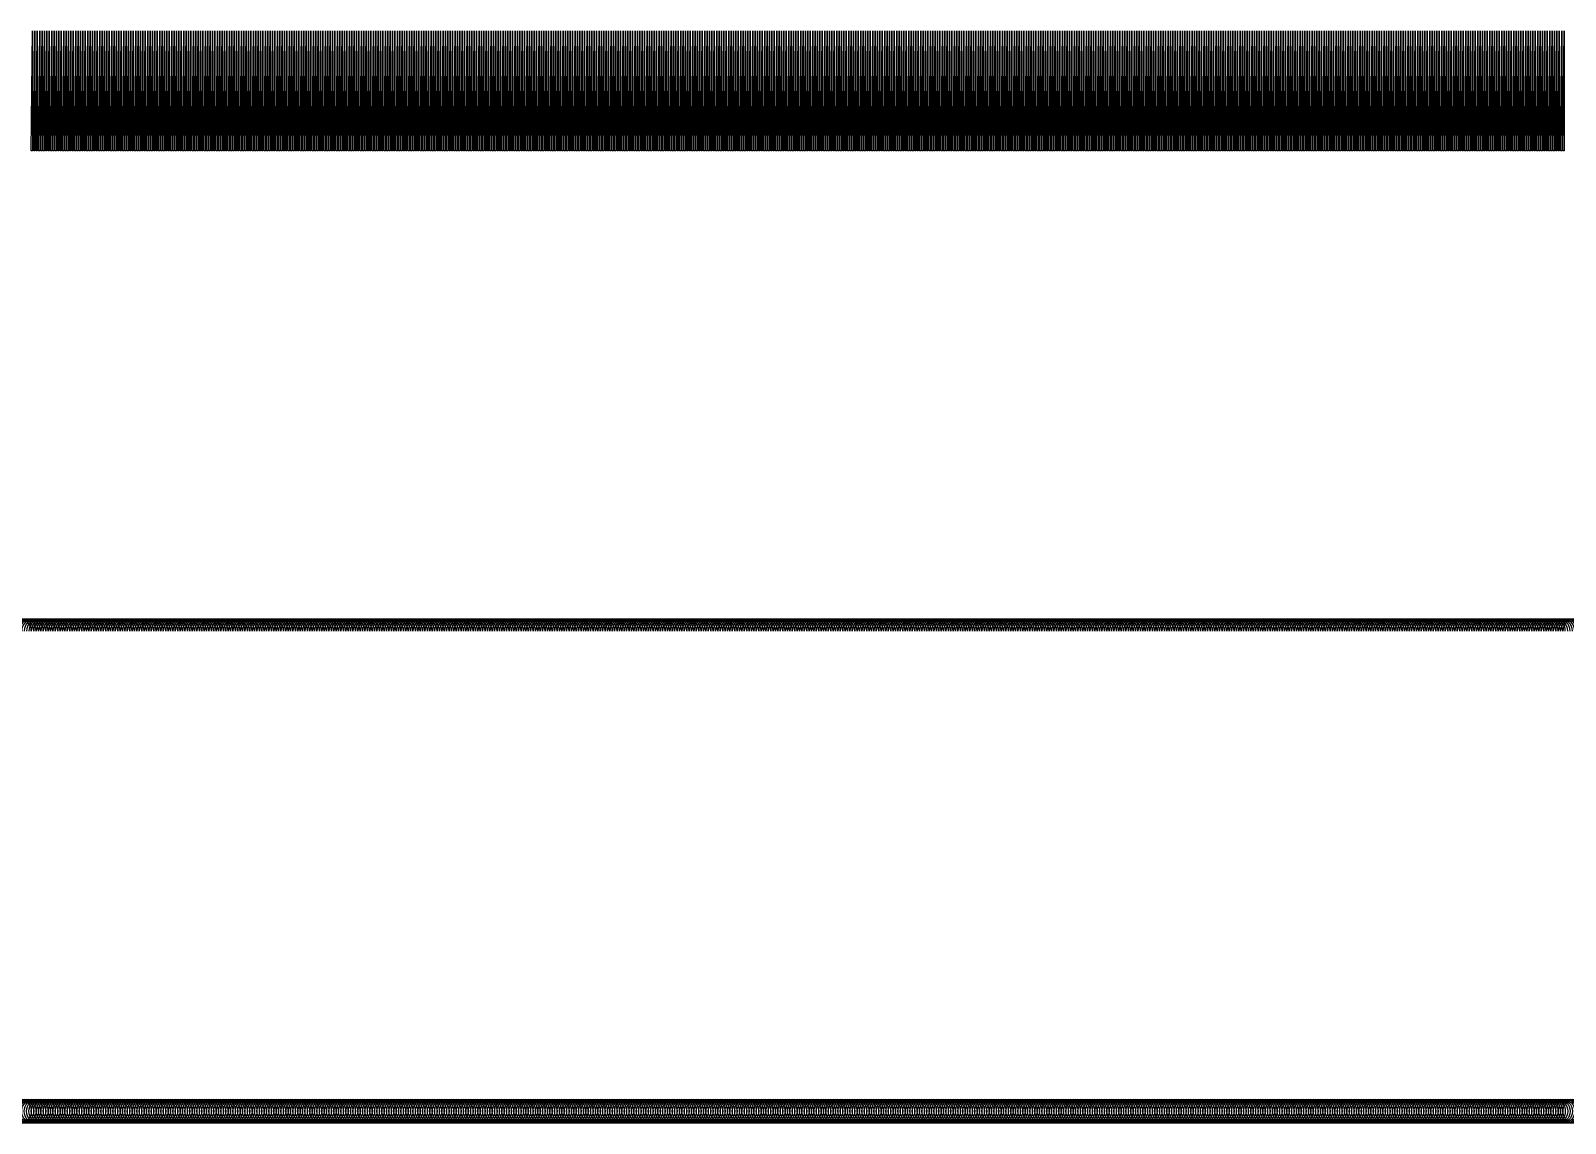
# Model space of a CAD drawing. Header units: metres. Extents: x 0 to 1000, y 0 to 105.
# Drawn here: x 448.4 to 512.3, y 59.5 to 105 of the extents above; entities that cross this region are included whole.
import ezdxf

# ---------------------------------------------------------------- set-up
doc = ezdxf.new("R2010")
doc.units = ezdxf.units.M

msp = doc.modelspace()

# ---------------------------------------------------------------- linework, layer by layer
for points in [[(448.4, 100), (448.45, 105), (448.45, 100)], [(448.5, 100), (448.55, 105), (448.55, 100)], [(448.6, 100), (448.65, 105), (448.65, 100)], [(448.7, 100), (448.75, 105), (448.75, 100)], [(448.8, 100), (448.85, 105), (448.85, 100)], [(448.9, 100), (448.95, 105), (448.95, 100)], [(449, 100), (449.05, 105), (449.05, 100)], [(449.1, 100), (449.15, 105), (449.15, 100)], [(449.2, 100), (449.25, 105), (449.25, 100)], [(449.3, 100), (449.35, 105), (449.35, 100)], [(449.4, 100), (449.45, 105), (449.45, 100)], [(449.5, 100), (449.55, 105), (449.55, 100)], [(449.6, 100), (449.65, 105), (449.65, 100)], [(449.7, 100), (449.75, 105), (449.75, 100)], [(449.8, 100), (449.85, 105), (449.85, 100)], [(449.9, 100), (449.95, 105), (449.95, 100)], [(450, 100), (450.05, 105), (450.05, 100)], [(450.1, 100), (450.15, 105), (450.15, 100)], [(450.2, 100), (450.25, 105), (450.25, 100)], [(450.3, 100), (450.35, 105), (450.35, 100)], [(450.4, 100), (450.45, 105), (450.45, 100)], [(450.5, 100), (450.55, 105), (450.55, 100)], [(450.6, 100), (450.65, 105), (450.65, 100)], [(450.7, 100), (450.75, 105), (450.75, 100)], [(450.8, 100), (450.85, 105), (450.85, 100)], [(450.9, 100), (450.95, 105), (450.95, 100)], [(451, 100), (451.05, 105), (451.05, 100)], [(451.1, 100), (451.15, 105), (451.15, 100)], [(451.2, 100), (451.25, 105), (451.25, 100)], [(451.3, 100), (451.35, 105), (451.35, 100)], [(451.4, 100), (451.45, 105), (451.45, 100)], [(451.5, 100), (451.55, 105), (451.55, 100)], [(451.6, 100), (451.65, 105), (451.65, 100)], [(451.7, 100), (451.75, 105), (451.75, 100)], [(451.8, 100), (451.85, 105), (451.85, 100)], [(451.9, 100), (451.95, 105), (451.95, 100)], [(452, 100), (452.05, 105), (452.05, 100)], [(452.1, 100), (452.15, 105), (452.15, 100)], [(452.2, 100), (452.25, 105), (452.25, 100)], [(452.3, 100), (452.35, 105), (452.35, 100)], [(452.4, 100), (452.45, 105), (452.45, 100)], [(452.5, 100), (452.55, 105), (452.55, 100)], [(452.6, 100), (452.65, 105), (452.65, 100)], [(452.7, 100), (452.75, 105), (452.75, 100)], [(452.8, 100), (452.85, 105), (452.85, 100)], [(452.9, 100), (452.95, 105), (452.95, 100)], [(453, 100), (453.05, 105), (453.05, 100)], [(453.1, 100), (453.15, 105), (453.15, 100)], [(453.2, 100), (453.25, 105), (453.25, 100)], [(453.3, 100), (453.35, 105), (453.35, 100)], [(453.4, 100), (453.45, 105), (453.45, 100)], [(453.5, 100), (453.55, 105), (453.55, 100)], [(453.6, 100), (453.65, 105), (453.65, 100)], [(453.7, 100), (453.75, 105), (453.75, 100)], [(453.8, 100), (453.85, 105), (453.85, 100)], [(453.9, 100), (453.95, 105), (453.95, 100)], [(454, 100), (454.05, 105), (454.05, 100)], [(454.1, 100), (454.15, 105), (454.15, 100)], [(454.2, 100), (454.25, 105), (454.25, 100)], [(454.3, 100), (454.35, 105), (454.35, 100)], [(454.4, 100), (454.45, 105), (454.45, 100)], [(454.5, 100), (454.55, 105), (454.55, 100)], [(454.6, 100), (454.65, 105), (454.65, 100)], [(454.7, 100), (454.75, 105), (454.75, 100)], [(454.8, 100), (454.85, 105), (454.85, 100)], [(454.9, 100), (454.95, 105), (454.95, 100)], [(455, 100), (455.05, 105), (455.05, 100)], [(455.1, 100), (455.15, 105), (455.15, 100)], [(455.2, 100), (455.25, 105), (455.25, 100)], [(455.3, 100), (455.35, 105), (455.35, 100)], [(455.4, 100), (455.45, 105), (455.45, 100)], [(455.5, 100), (455.55, 105), (455.55, 100)], [(455.6, 100), (455.65, 105), (455.65, 100)], [(455.7, 100), (455.75, 105), (455.75, 100)], [(455.8, 100), (455.85, 105), (455.85, 100)], [(455.9, 100), (455.95, 105), (455.95, 100)], [(456, 100), (456.05, 105), (456.05, 100)], [(456.1, 100), (456.15, 105), (456.15, 100)], [(456.2, 100), (456.25, 105), (456.25, 100)], [(456.3, 100), (456.35, 105), (456.35, 100)], [(456.4, 100), (456.45, 105), (456.45, 100)], [(456.5, 100), (456.55, 105), (456.55, 100)], [(456.6, 100), (456.65, 105), (456.65, 100)], [(456.7, 100), (456.75, 105), (456.75, 100)], [(456.8, 100), (456.85, 105), (456.85, 100)], [(456.9, 100), (456.95, 105), (456.95, 100)], [(457, 100), (457.05, 105), (457.05, 100)], [(457.1, 100), (457.15, 105), (457.15, 100)], [(457.2, 100), (457.25, 105), (457.25, 100)], [(457.3, 100), (457.35, 105), (457.35, 100)], [(457.4, 100), (457.45, 105), (457.45, 100)], [(457.5, 100), (457.55, 105), (457.55, 100)], [(457.6, 100), (457.65, 105), (457.65, 100)], [(457.7, 100), (457.75, 105), (457.75, 100)], [(457.8, 100), (457.85, 105), (457.85, 100)], [(457.9, 100), (457.95, 105), (457.95, 100)], [(458, 100), (458.05, 105), (458.05, 100)], [(458.1, 100), (458.15, 105), (458.15, 100)], [(458.2, 100), (458.25, 105), (458.25, 100)], [(458.3, 100), (458.35, 105), (458.35, 100)], [(458.4, 100), (458.45, 105), (458.45, 100)], [(458.5, 100), (458.55, 105), (458.55, 100)], [(458.6, 100), (458.65, 105), (458.65, 100)], [(458.7, 100), (458.75, 105), (458.75, 100)], [(458.8, 100), (458.85, 105), (458.85, 100)], [(458.9, 100), (458.95, 105), (458.95, 100)], [(459, 100), (459.05, 105), (459.05, 100)], [(459.1, 100), (459.15, 105), (459.15, 100)], [(459.2, 100), (459.25, 105), (459.25, 100)], [(459.3, 100), (459.35, 105), (459.35, 100)], [(459.4, 100), (459.45, 105), (459.45, 100)], [(459.5, 100), (459.55, 105), (459.55, 100)], [(459.6, 100), (459.65, 105), (459.65, 100)], [(459.7, 100), (459.75, 105), (459.75, 100)], [(459.8, 100), (459.85, 105), (459.85, 100)], [(459.9, 100), (459.95, 105), (459.95, 100)], [(460, 100), (460.05, 105), (460.05, 100)], [(460.1, 100), (460.15, 105), (460.15, 100)], [(460.2, 100), (460.25, 105), (460.25, 100)], [(460.3, 100), (460.35, 105), (460.35, 100)], [(460.4, 100), (460.45, 105), (460.45, 100)], [(460.5, 100), (460.55, 105), (460.55, 100)], [(460.6, 100), (460.65, 105), (460.65, 100)], [(460.7, 100), (460.75, 105), (460.75, 100)], [(460.8, 100), (460.85, 105), (460.85, 100)], [(460.9, 100), (460.95, 105), (460.95, 100)], [(461, 100), (461.05, 105), (461.05, 100)], [(461.1, 100), (461.15, 105), (461.15, 100)], [(461.2, 100), (461.25, 105), (461.25, 100)], [(461.3, 100), (461.35, 105), (461.35, 100)], [(461.4, 100), (461.45, 105), (461.45, 100)], [(461.5, 100), (461.55, 105), (461.55, 100)], [(461.6, 100), (461.65, 105), (461.65, 100)], [(461.7, 100), (461.75, 105), (461.75, 100)], [(461.8, 100), (461.85, 105), (461.85, 100)], [(461.9, 100), (461.95, 105), (461.95, 100)], [(462, 100), (462.05, 105), (462.05, 100)], [(462.1, 100), (462.15, 105), (462.15, 100)], [(462.2, 100), (462.25, 105), (462.25, 100)], [(462.3, 100), (462.35, 105), (462.35, 100)], [(462.4, 100), (462.45, 105), (462.45, 100)], [(462.5, 100), (462.55, 105), (462.55, 100)], [(462.6, 100), (462.65, 105), (462.65, 100)], [(462.7, 100), (462.75, 105), (462.75, 100)], [(462.8, 100), (462.85, 105), (462.85, 100)], [(462.9, 100), (462.95, 105), (462.95, 100)], [(463, 100), (463.05, 105), (463.05, 100)], [(463.1, 100), (463.15, 105), (463.15, 100)], [(463.2, 100), (463.25, 105), (463.25, 100)], [(463.3, 100), (463.35, 105), (463.35, 100)], [(463.4, 100), (463.45, 105), (463.45, 100)], [(463.5, 100), (463.55, 105), (463.55, 100)], [(463.6, 100), (463.65, 105), (463.65, 100)], [(463.7, 100), (463.75, 105), (463.75, 100)], [(463.8, 100), (463.85, 105), (463.85, 100)], [(463.9, 100), (463.95, 105), (463.95, 100)], [(464, 100), (464.05, 105), (464.05, 100)], [(464.1, 100), (464.15, 105), (464.15, 100)], [(464.2, 100), (464.25, 105), (464.25, 100)], [(464.3, 100), (464.35, 105), (464.35, 100)], [(464.4, 100), (464.45, 105), (464.45, 100)], [(464.5, 100), (464.55, 105), (464.55, 100)], [(464.6, 100), (464.65, 105), (464.65, 100)], [(464.7, 100), (464.75, 105), (464.75, 100)], [(464.8, 100), (464.85, 105), (464.85, 100)], [(464.9, 100), (464.95, 105), (464.95, 100)], [(465, 100), (465.05, 105), (465.05, 100)], [(465.1, 100), (465.15, 105), (465.15, 100)], [(465.2, 100), (465.25, 105), (465.25, 100)], [(465.3, 100), (465.35, 105), (465.35, 100)], [(465.4, 100), (465.45, 105), (465.45, 100)], [(465.5, 100), (465.55, 105), (465.55, 100)], [(465.6, 100), (465.65, 105), (465.65, 100)], [(465.7, 100), (465.75, 105), (465.75, 100)], [(465.8, 100), (465.85, 105), (465.85, 100)], [(465.9, 100), (465.95, 105), (465.95, 100)], [(466, 100), (466.05, 105), (466.05, 100)], [(466.1, 100), (466.15, 105), (466.15, 100)], [(466.2, 100), (466.25, 105), (466.25, 100)], [(466.3, 100), (466.35, 105), (466.35, 100)], [(466.4, 100), (466.45, 105), (466.45, 100)], [(466.5, 100), (466.55, 105), (466.55, 100)], [(466.6, 100), (466.65, 105), (466.65, 100)], [(466.7, 100), (466.75, 105), (466.75, 100)], [(466.8, 100), (466.85, 105), (466.85, 100)], [(466.9, 100), (466.95, 105), (466.95, 100)], [(467, 100), (467.05, 105), (467.05, 100)], [(467.1, 100), (467.15, 105), (467.15, 100)], [(467.2, 100), (467.25, 105), (467.25, 100)], [(467.3, 100), (467.35, 105), (467.35, 100)], [(467.4, 100), (467.45, 105), (467.45, 100)], [(467.5, 100), (467.55, 105), (467.55, 100)], [(467.6, 100), (467.65, 105), (467.65, 100)], [(467.7, 100), (467.75, 105), (467.75, 100)], [(467.8, 100), (467.85, 105), (467.85, 100)], [(467.9, 100), (467.95, 105), (467.95, 100)], [(468, 100), (468.05, 105), (468.05, 100)], [(468.1, 100), (468.15, 105), (468.15, 100)], [(468.2, 100), (468.25, 105), (468.25, 100)], [(468.3, 100), (468.35, 105), (468.35, 100)], [(468.4, 100), (468.45, 105), (468.45, 100)], [(468.5, 100), (468.55, 105), (468.55, 100)], [(468.6, 100), (468.65, 105), (468.65, 100)], [(468.7, 100), (468.75, 105), (468.75, 100)], [(468.8, 100), (468.85, 105), (468.85, 100)], [(468.9, 100), (468.95, 105), (468.95, 100)], [(469, 100), (469.05, 105), (469.05, 100)], [(469.1, 100), (469.15, 105), (469.15, 100)], [(469.2, 100), (469.25, 105), (469.25, 100)], [(469.3, 100), (469.35, 105), (469.35, 100)], [(469.4, 100), (469.45, 105), (469.45, 100)], [(469.5, 100), (469.55, 105), (469.55, 100)], [(469.6, 100), (469.65, 105), (469.65, 100)], [(469.7, 100), (469.75, 105), (469.75, 100)], [(469.8, 100), (469.85, 105), (469.85, 100)], [(469.9, 100), (469.95, 105), (469.95, 100)], [(470, 100), (470.05, 105), (470.05, 100)], [(470.1, 100), (470.15, 105), (470.15, 100)], [(470.2, 100), (470.25, 105), (470.25, 100)], [(470.3, 100), (470.35, 105), (470.35, 100)], [(470.4, 100), (470.45, 105), (470.45, 100)], [(470.5, 100), (470.55, 105), (470.55, 100)], [(470.6, 100), (470.65, 105), (470.65, 100)], [(470.7, 100), (470.75, 105), (470.75, 100)], [(470.8, 100), (470.85, 105), (470.85, 100)], [(470.9, 100), (470.95, 105), (470.95, 100)], [(471, 100), (471.05, 105), (471.05, 100)], [(471.1, 100), (471.15, 105), (471.15, 100)], [(471.2, 100), (471.25, 105), (471.25, 100)], [(471.3, 100), (471.35, 105), (471.35, 100)], [(471.4, 100), (471.45, 105), (471.45, 100)], [(471.5, 100), (471.55, 105), (471.55, 100)], [(471.6, 100), (471.65, 105), (471.65, 100)], [(471.7, 100), (471.75, 105), (471.75, 100)], [(471.8, 100), (471.85, 105), (471.85, 100)], [(471.9, 100), (471.95, 105), (471.95, 100)], [(472, 100), (472.05, 105), (472.05, 100)], [(472.1, 100), (472.15, 105), (472.15, 100)], [(472.2, 100), (472.25, 105), (472.25, 100)], [(472.3, 100), (472.35, 105), (472.35, 100)], [(472.4, 100), (472.45, 105), (472.45, 100)], [(472.5, 100), (472.55, 105), (472.55, 100)], [(472.6, 100), (472.65, 105), (472.65, 100)], [(472.7, 100), (472.75, 105), (472.75, 100)], [(472.8, 100), (472.85, 105), (472.85, 100)], [(472.9, 100), (472.95, 105), (472.95, 100)], [(473, 100), (473.05, 105), (473.05, 100)], [(473.1, 100), (473.15, 105), (473.15, 100)], [(473.2, 100), (473.25, 105), (473.25, 100)], [(473.3, 100), (473.35, 105), (473.35, 100)], [(473.4, 100), (473.45, 105), (473.45, 100)], [(473.5, 100), (473.55, 105), (473.55, 100)], [(473.6, 100), (473.65, 105), (473.65, 100)], [(473.7, 100), (473.75, 105), (473.75, 100)], [(473.8, 100), (473.85, 105), (473.85, 100)], [(473.9, 100), (473.95, 105), (473.95, 100)], [(474, 100), (474.05, 105), (474.05, 100)], [(474.1, 100), (474.15, 105), (474.15, 100)], [(474.2, 100), (474.25, 105), (474.25, 100)], [(474.3, 100), (474.35, 105), (474.35, 100)], [(474.4, 100), (474.45, 105), (474.45, 100)], [(474.5, 100), (474.55, 105), (474.55, 100)], [(474.6, 100), (474.65, 105), (474.65, 100)], [(474.7, 100), (474.75, 105), (474.75, 100)], [(474.8, 100), (474.85, 105), (474.85, 100)], [(474.9, 100), (474.95, 105), (474.95, 100)], [(475, 100), (475.05, 105), (475.05, 100)], [(475.1, 100), (475.15, 105), (475.15, 100)], [(475.2, 100), (475.25, 105), (475.25, 100)], [(475.3, 100), (475.35, 105), (475.35, 100)], [(475.4, 100), (475.45, 105), (475.45, 100)], [(475.5, 100), (475.55, 105), (475.55, 100)], [(475.6, 100), (475.65, 105), (475.65, 100)], [(475.7, 100), (475.75, 105), (475.75, 100)], [(475.8, 100), (475.85, 105), (475.85, 100)], [(475.9, 100), (475.95, 105), (475.95, 100)], [(476, 100), (476.05, 105), (476.05, 100)], [(476.1, 100), (476.15, 105), (476.15, 100)], [(476.2, 100), (476.25, 105), (476.25, 100)], [(476.3, 100), (476.35, 105), (476.35, 100)], [(476.4, 100), (476.45, 105), (476.45, 100)], [(476.5, 100), (476.55, 105), (476.55, 100)], [(476.6, 100), (476.65, 105), (476.65, 100)], [(476.7, 100), (476.75, 105), (476.75, 100)], [(476.8, 100), (476.85, 105), (476.85, 100)], [(476.9, 100), (476.95, 105), (476.95, 100)], [(477, 100), (477.05, 105), (477.05, 100)], [(477.1, 100), (477.15, 105), (477.15, 100)], [(477.2, 100), (477.25, 105), (477.25, 100)], [(477.3, 100), (477.35, 105), (477.35, 100)], [(477.4, 100), (477.45, 105), (477.45, 100)], [(477.5, 100), (477.55, 105), (477.55, 100)], [(477.6, 100), (477.65, 105), (477.65, 100)], [(477.7, 100), (477.75, 105), (477.75, 100)], [(477.8, 100), (477.85, 105), (477.85, 100)], [(477.9, 100), (477.95, 105), (477.95, 100)], [(478, 100), (478.05, 105), (478.05, 100)], [(478.1, 100), (478.15, 105), (478.15, 100)], [(478.2, 100), (478.25, 105), (478.25, 100)], [(478.3, 100), (478.35, 105), (478.35, 100)], [(478.4, 100), (478.45, 105), (478.45, 100)], [(478.5, 100), (478.55, 105), (478.55, 100)], [(478.6, 100), (478.65, 105), (478.65, 100)], [(478.7, 100), (478.75, 105), (478.75, 100)], [(478.8, 100), (478.85, 105), (478.85, 100)], [(478.9, 100), (478.95, 105), (478.95, 100)], [(479, 100), (479.05, 105), (479.05, 100)], [(479.1, 100), (479.15, 105), (479.15, 100)], [(479.2, 100), (479.25, 105), (479.25, 100)], [(479.3, 100), (479.35, 105), (479.35, 100)], [(479.4, 100), (479.45, 105), (479.45, 100)], [(479.5, 100), (479.55, 105), (479.55, 100)], [(479.6, 100), (479.65, 105), (479.65, 100)], [(479.7, 100), (479.75, 105), (479.75, 100)], [(479.8, 100), (479.85, 105), (479.85, 100)], [(479.9, 100), (479.95, 105), (479.95, 100)], [(480, 100), (480.05, 105), (480.05, 100)], [(480.1, 100), (480.15, 105), (480.15, 100)], [(480.2, 100), (480.25, 105), (480.25, 100)], [(480.3, 100), (480.35, 105), (480.35, 100)], [(480.4, 100), (480.45, 105), (480.45, 100)], [(480.5, 100), (480.55, 105), (480.55, 100)], [(480.6, 100), (480.65, 105), (480.65, 100)], [(480.7, 100), (480.75, 105), (480.75, 100)], [(480.8, 100), (480.85, 105), (480.85, 100)], [(480.9, 100), (480.95, 105), (480.95, 100)], [(481, 100), (481.05, 105), (481.05, 100)], [(481.1, 100), (481.15, 105), (481.15, 100)], [(481.2, 100), (481.25, 105), (481.25, 100)], [(481.3, 100), (481.35, 105), (481.35, 100)], [(481.4, 100), (481.45, 105), (481.45, 100)], [(481.5, 100), (481.55, 105), (481.55, 100)], [(481.6, 100), (481.65, 105), (481.65, 100)], [(481.7, 100), (481.75, 105), (481.75, 100)], [(481.8, 100), (481.85, 105), (481.85, 100)], [(481.9, 100), (481.95, 105), (481.95, 100)], [(482, 100), (482.05, 105), (482.05, 100)], [(482.1, 100), (482.15, 105), (482.15, 100)], [(482.2, 100), (482.25, 105), (482.25, 100)], [(482.3, 100), (482.35, 105), (482.35, 100)], [(482.4, 100), (482.45, 105), (482.45, 100)], [(482.5, 100), (482.55, 105), (482.55, 100)], [(482.6, 100), (482.65, 105), (482.65, 100)], [(482.7, 100), (482.75, 105), (482.75, 100)], [(482.8, 100), (482.85, 105), (482.85, 100)], [(482.9, 100), (482.95, 105), (482.95, 100)], [(483, 100), (483.05, 105), (483.05, 100)], [(483.1, 100), (483.15, 105), (483.15, 100)], [(483.2, 100), (483.25, 105), (483.25, 100)], [(483.3, 100), (483.35, 105), (483.35, 100)], [(483.4, 100), (483.45, 105), (483.45, 100)], [(483.5, 100), (483.55, 105), (483.55, 100)], [(483.6, 100), (483.65, 105), (483.65, 100)], [(483.7, 100), (483.75, 105), (483.75, 100)], [(483.8, 100), (483.85, 105), (483.85, 100)], [(483.9, 100), (483.95, 105), (483.95, 100)], [(484, 100), (484.05, 105), (484.05, 100)], [(484.1, 100), (484.15, 105), (484.15, 100)], [(484.2, 100), (484.25, 105), (484.25, 100)], [(484.3, 100), (484.35, 105), (484.35, 100)], [(484.4, 100), (484.45, 105), (484.45, 100)], [(484.5, 100), (484.55, 105), (484.55, 100)], [(484.6, 100), (484.65, 105), (484.65, 100)], [(484.7, 100), (484.75, 105), (484.75, 100)], [(484.8, 100), (484.85, 105), (484.85, 100)], [(484.9, 100), (484.95, 105), (484.95, 100)], [(485, 100), (485.05, 105), (485.05, 100)], [(485.1, 100), (485.15, 105), (485.15, 100)], [(485.2, 100), (485.25, 105), (485.25, 100)], [(485.3, 100), (485.35, 105), (485.35, 100)], [(485.4, 100), (485.45, 105), (485.45, 100)], [(485.5, 100), (485.55, 105), (485.55, 100)], [(485.6, 100), (485.65, 105), (485.65, 100)], [(485.7, 100), (485.75, 105), (485.75, 100)], [(485.8, 100), (485.85, 105), (485.85, 100)], [(485.9, 100), (485.95, 105), (485.95, 100)], [(486, 100), (486.05, 105), (486.05, 100)], [(486.1, 100), (486.15, 105), (486.15, 100)], [(486.2, 100), (486.25, 105), (486.25, 100)], [(486.3, 100), (486.35, 105), (486.35, 100)], [(486.4, 100), (486.45, 105), (486.45, 100)], [(486.5, 100), (486.55, 105), (486.55, 100)], [(486.6, 100), (486.65, 105), (486.65, 100)], [(486.7, 100), (486.75, 105), (486.75, 100)], [(486.8, 100), (486.85, 105), (486.85, 100)], [(486.9, 100), (486.95, 105), (486.95, 100)], [(487, 100), (487.05, 105), (487.05, 100)], [(487.1, 100), (487.15, 105), (487.15, 100)], [(487.2, 100), (487.25, 105), (487.25, 100)], [(487.3, 100), (487.35, 105), (487.35, 100)], [(487.4, 100), (487.45, 105), (487.45, 100)], [(487.5, 100), (487.55, 105), (487.55, 100)], [(487.6, 100), (487.65, 105), (487.65, 100)], [(487.7, 100), (487.75, 105), (487.75, 100)], [(487.8, 100), (487.85, 105), (487.85, 100)], [(487.9, 100), (487.95, 105), (487.95, 100)], [(488, 100), (488.05, 105), (488.05, 100)], [(488.1, 100), (488.15, 105), (488.15, 100)], [(488.2, 100), (488.25, 105), (488.25, 100)], [(488.3, 100), (488.35, 105), (488.35, 100)], [(488.4, 100), (488.45, 105), (488.45, 100)], [(488.5, 100), (488.55, 105), (488.55, 100)], [(488.6, 100), (488.65, 105), (488.65, 100)], [(488.7, 100), (488.75, 105), (488.75, 100)], [(488.8, 100), (488.85, 105), (488.85, 100)], [(488.9, 100), (488.95, 105), (488.95, 100)], [(489, 100), (489.05, 105), (489.05, 100)], [(489.1, 100), (489.15, 105), (489.15, 100)], [(489.2, 100), (489.25, 105), (489.25, 100)], [(489.3, 100), (489.35, 105), (489.35, 100)], [(489.4, 100), (489.45, 105), (489.45, 100)], [(489.5, 100), (489.55, 105), (489.55, 100)], [(489.6, 100), (489.65, 105), (489.65, 100)], [(489.7, 100), (489.75, 105), (489.75, 100)], [(489.8, 100), (489.85, 105), (489.85, 100)], [(489.9, 100), (489.95, 105), (489.95, 100)], [(490, 100), (490.05, 105), (490.05, 100)], [(490.1, 100), (490.15, 105), (490.15, 100)], [(490.2, 100), (490.25, 105), (490.25, 100)], [(490.3, 100), (490.35, 105), (490.35, 100)], [(490.4, 100), (490.45, 105), (490.45, 100)], [(490.5, 100), (490.55, 105), (490.55, 100)], [(490.6, 100), (490.65, 105), (490.65, 100)], [(490.7, 100), (490.75, 105), (490.75, 100)], [(490.8, 100), (490.85, 105), (490.85, 100)], [(490.9, 100), (490.95, 105), (490.95, 100)], [(491, 100), (491.05, 105), (491.05, 100)], [(491.1, 100), (491.15, 105), (491.15, 100)], [(491.2, 100), (491.25, 105), (491.25, 100)], [(491.3, 100), (491.35, 105), (491.35, 100)], [(491.4, 100), (491.45, 105), (491.45, 100)], [(491.5, 100), (491.55, 105), (491.55, 100)], [(491.6, 100), (491.65, 105), (491.65, 100)], [(491.7, 100), (491.75, 105), (491.75, 100)], [(491.8, 100), (491.85, 105), (491.85, 100)], [(491.9, 100), (491.95, 105), (491.95, 100)], [(492, 100), (492.05, 105), (492.05, 100)], [(492.1, 100), (492.15, 105), (492.15, 100)], [(492.2, 100), (492.25, 105), (492.25, 100)], [(492.3, 100), (492.35, 105), (492.35, 100)], [(492.4, 100), (492.45, 105), (492.45, 100)], [(492.5, 100), (492.55, 105), (492.55, 100)], [(492.6, 100), (492.65, 105), (492.65, 100)], [(492.7, 100), (492.75, 105), (492.75, 100)], [(492.8, 100), (492.85, 105), (492.85, 100)], [(492.9, 100), (492.95, 105), (492.95, 100)], [(493, 100), (493.05, 105), (493.05, 100)], [(493.1, 100), (493.15, 105), (493.15, 100)], [(493.2, 100), (493.25, 105), (493.25, 100)], [(493.3, 100), (493.35, 105), (493.35, 100)], [(493.4, 100), (493.45, 105), (493.45, 100)], [(493.5, 100), (493.55, 105), (493.55, 100)], [(493.6, 100), (493.65, 105), (493.65, 100)], [(493.7, 100), (493.75, 105), (493.75, 100)], [(493.8, 100), (493.85, 105), (493.85, 100)], [(493.9, 100), (493.95, 105), (493.95, 100)], [(494, 100), (494.05, 105), (494.05, 100)], [(494.1, 100), (494.15, 105), (494.15, 100)], [(494.2, 100), (494.25, 105), (494.25, 100)], [(494.3, 100), (494.35, 105), (494.35, 100)], [(494.4, 100), (494.45, 105), (494.45, 100)], [(494.5, 100), (494.55, 105), (494.55, 100)], [(494.6, 100), (494.65, 105), (494.65, 100)], [(494.7, 100), (494.75, 105), (494.75, 100)], [(494.8, 100), (494.85, 105), (494.85, 100)], [(494.9, 100), (494.95, 105), (494.95, 100)], [(495, 100), (495.05, 105), (495.05, 100)], [(495.1, 100), (495.15, 105), (495.15, 100)], [(495.2, 100), (495.25, 105), (495.25, 100)], [(495.3, 100), (495.35, 105), (495.35, 100)], [(495.4, 100), (495.45, 105), (495.45, 100)], [(495.5, 100), (495.55, 105), (495.55, 100)], [(495.6, 100), (495.65, 105), (495.65, 100)], [(495.7, 100), (495.75, 105), (495.75, 100)], [(495.8, 100), (495.85, 105), (495.85, 100)], [(495.9, 100), (495.95, 105), (495.95, 100)], [(496, 100), (496.05, 105), (496.05, 100)], [(496.1, 100), (496.15, 105), (496.15, 100)], [(496.2, 100), (496.25, 105), (496.25, 100)], [(496.3, 100), (496.35, 105), (496.35, 100)], [(496.4, 100), (496.45, 105), (496.45, 100)], [(496.5, 100), (496.55, 105), (496.55, 100)], [(496.6, 100), (496.65, 105), (496.65, 100)], [(496.7, 100), (496.75, 105), (496.75, 100)], [(496.8, 100), (496.85, 105), (496.85, 100)], [(496.9, 100), (496.95, 105), (496.95, 100)], [(497, 100), (497.05, 105), (497.05, 100)], [(497.1, 100), (497.15, 105), (497.15, 100)], [(497.2, 100), (497.25, 105), (497.25, 100)], [(497.3, 100), (497.35, 105), (497.35, 100)], [(497.4, 100), (497.45, 105), (497.45, 100)], [(497.5, 100), (497.55, 105), (497.55, 100)], [(497.6, 100), (497.65, 105), (497.65, 100)], [(497.7, 100), (497.75, 105), (497.75, 100)], [(497.8, 100), (497.85, 105), (497.85, 100)], [(497.9, 100), (497.95, 105), (497.95, 100)], [(498, 100), (498.05, 105), (498.05, 100)], [(498.1, 100), (498.15, 105), (498.15, 100)], [(498.2, 100), (498.25, 105), (498.25, 100)], [(498.3, 100), (498.35, 105), (498.35, 100)], [(498.4, 100), (498.45, 105), (498.45, 100)], [(498.5, 100), (498.55, 105), (498.55, 100)], [(498.6, 100), (498.65, 105), (498.65, 100)], [(498.7, 100), (498.75, 105), (498.75, 100)], [(498.8, 100), (498.85, 105), (498.85, 100)], [(498.9, 100), (498.95, 105), (498.95, 100)], [(499, 100), (499.05, 105), (499.05, 100)], [(499.1, 100), (499.15, 105), (499.15, 100)], [(499.2, 100), (499.25, 105), (499.25, 100)], [(499.3, 100), (499.35, 105), (499.35, 100)], [(499.4, 100), (499.45, 105), (499.45, 100)], [(499.5, 100), (499.55, 105), (499.55, 100)], [(499.6, 100), (499.65, 105), (499.65, 100)], [(499.7, 100), (499.75, 105), (499.75, 100)], [(499.8, 100), (499.85, 105), (499.85, 100)], [(499.9, 100), (499.95, 105), (499.95, 100)], [(500, 100), (500.05, 105), (500.05, 100)], [(500.1, 100), (500.15, 105), (500.15, 100)], [(500.2, 100), (500.25, 105), (500.25, 100)], [(500.3, 100), (500.35, 105), (500.35, 100)], [(500.4, 100), (500.45, 105), (500.45, 100)], [(500.5, 100), (500.55, 105), (500.55, 100)], [(500.6, 100), (500.65, 105), (500.65, 100)], [(500.7, 100), (500.75, 105), (500.75, 100)], [(500.8, 100), (500.85, 105), (500.85, 100)], [(500.9, 100), (500.95, 105), (500.95, 100)], [(501, 100), (501.05, 105), (501.05, 100)], [(501.1, 100), (501.15, 105), (501.15, 100)], [(501.2, 100), (501.25, 105), (501.25, 100)], [(501.3, 100), (501.35, 105), (501.35, 100)], [(501.4, 100), (501.45, 105), (501.45, 100)], [(501.5, 100), (501.55, 105), (501.55, 100)], [(501.6, 100), (501.65, 105), (501.65, 100)], [(501.7, 100), (501.75, 105), (501.75, 100)], [(501.8, 100), (501.85, 105), (501.85, 100)], [(501.9, 100), (501.95, 105), (501.95, 100)], [(502, 100), (502.05, 105), (502.05, 100)], [(502.1, 100), (502.15, 105), (502.15, 100)], [(502.2, 100), (502.25, 105), (502.25, 100)], [(502.3, 100), (502.35, 105), (502.35, 100)], [(502.4, 100), (502.45, 105), (502.45, 100)], [(502.5, 100), (502.55, 105), (502.55, 100)], [(502.6, 100), (502.65, 105), (502.65, 100)], [(502.7, 100), (502.75, 105), (502.75, 100)], [(502.8, 100), (502.85, 105), (502.85, 100)], [(502.9, 100), (502.95, 105), (502.95, 100)], [(503, 100), (503.05, 105), (503.05, 100)], [(503.1, 100), (503.15, 105), (503.15, 100)], [(503.2, 100), (503.25, 105), (503.25, 100)], [(503.3, 100), (503.35, 105), (503.35, 100)], [(503.4, 100), (503.45, 105), (503.45, 100)], [(503.5, 100), (503.55, 105), (503.55, 100)], [(503.6, 100), (503.65, 105), (503.65, 100)], [(503.7, 100), (503.75, 105), (503.75, 100)], [(503.8, 100), (503.85, 105), (503.85, 100)], [(503.9, 100), (503.95, 105), (503.95, 100)], [(504, 100), (504.05, 105), (504.05, 100)], [(504.1, 100), (504.15, 105), (504.15, 100)], [(504.2, 100), (504.25, 105), (504.25, 100)], [(504.3, 100), (504.35, 105), (504.35, 100)], [(504.4, 100), (504.45, 105), (504.45, 100)], [(504.5, 100), (504.55, 105), (504.55, 100)], [(504.6, 100), (504.65, 105), (504.65, 100)], [(504.7, 100), (504.75, 105), (504.75, 100)], [(504.8, 100), (504.85, 105), (504.85, 100)], [(504.9, 100), (504.95, 105), (504.95, 100)], [(505, 100), (505.05, 105), (505.05, 100)], [(505.1, 100), (505.15, 105), (505.15, 100)], [(505.2, 100), (505.25, 105), (505.25, 100)], [(505.3, 100), (505.35, 105), (505.35, 100)], [(505.4, 100), (505.45, 105), (505.45, 100)], [(505.5, 100), (505.55, 105), (505.55, 100)], [(505.6, 100), (505.65, 105), (505.65, 100)], [(505.7, 100), (505.75, 105), (505.75, 100)], [(505.8, 100), (505.85, 105), (505.85, 100)], [(505.9, 100), (505.95, 105), (505.95, 100)], [(506, 100), (506.05, 105), (506.05, 100)], [(506.1, 100), (506.15, 105), (506.15, 100)], [(506.2, 100), (506.25, 105), (506.25, 100)], [(506.3, 100), (506.35, 105), (506.35, 100)], [(506.4, 100), (506.45, 105), (506.45, 100)], [(506.5, 100), (506.55, 105), (506.55, 100)], [(506.6, 100), (506.65, 105), (506.65, 100)], [(506.7, 100), (506.75, 105), (506.75, 100)], [(506.8, 100), (506.85, 105), (506.85, 100)], [(506.9, 100), (506.95, 105), (506.95, 100)], [(507, 100), (507.05, 105), (507.05, 100)], [(507.1, 100), (507.15, 105), (507.15, 100)], [(507.2, 100), (507.25, 105), (507.25, 100)], [(507.3, 100), (507.35, 105), (507.35, 100)], [(507.4, 100), (507.45, 105), (507.45, 100)], [(507.5, 100), (507.55, 105), (507.55, 100)], [(507.6, 100), (507.65, 105), (507.65, 100)], [(507.7, 100), (507.75, 105), (507.75, 100)], [(507.8, 100), (507.85, 105), (507.85, 100)], [(507.9, 100), (507.95, 105), (507.95, 100)], [(508, 100), (508.05, 105), (508.05, 100)], [(508.1, 100), (508.15, 105), (508.15, 100)], [(508.2, 100), (508.25, 105), (508.25, 100)], [(508.3, 100), (508.35, 105), (508.35, 100)], [(508.4, 100), (508.45, 105), (508.45, 100)], [(508.5, 100), (508.55, 105), (508.55, 100)], [(508.6, 100), (508.65, 105), (508.65, 100)], [(508.7, 100), (508.75, 105), (508.75, 100)], [(508.8, 100), (508.85, 105), (508.85, 100)], [(508.9, 100), (508.95, 105), (508.95, 100)], [(509, 100), (509.05, 105), (509.05, 100)], [(509.1, 100), (509.15, 105), (509.15, 100)], [(509.2, 100), (509.25, 105), (509.25, 100)], [(509.3, 100), (509.35, 105), (509.35, 100)], [(509.4, 100), (509.45, 105), (509.45, 100)], [(509.5, 100), (509.55, 105), (509.55, 100)], [(509.6, 100), (509.65, 105), (509.65, 100)], [(509.7, 100), (509.75, 105), (509.75, 100)], [(509.8, 100), (509.85, 105), (509.85, 100)], [(509.9, 100), (509.95, 105), (509.95, 100)], [(510, 100), (510.05, 105), (510.05, 100)], [(510.1, 100), (510.15, 105), (510.15, 100)], [(510.2, 100), (510.25, 105), (510.25, 100)], [(510.3, 100), (510.35, 105), (510.35, 100)], [(510.4, 100), (510.45, 105), (510.45, 100)], [(510.5, 100), (510.55, 105), (510.55, 100)], [(510.6, 100), (510.65, 105), (510.65, 100)], [(510.7, 100), (510.75, 105), (510.75, 100)], [(510.8, 100), (510.85, 105), (510.85, 100)], [(510.9, 100), (510.95, 105), (510.95, 100)], [(511, 100), (511.05, 105), (511.05, 100)], [(511.1, 100), (511.15, 105), (511.15, 100)], [(511.2, 100), (511.25, 105), (511.25, 100)], [(511.3, 100), (511.35, 105), (511.35, 100)], [(511.4, 100), (511.45, 105), (511.45, 100)], [(511.5, 100), (511.55, 105), (511.55, 100)], [(511.6, 100), (511.65, 105), (511.65, 100)], [(511.7, 100), (511.75, 105), (511.75, 100)], [(511.8, 100), (511.85, 105), (511.85, 100)], [(511.9, 100), (511.95, 105), (511.95, 100)], [(512, 100), (512.05, 105), (512.05, 100)], [(512.1, 100), (512.15, 105), (512.15, 100)], [(512.2, 100), (512.25, 105), (512.25, 100)]]:
    msp.add_lwpolyline(points, close=True)
for centre in [(447.9, 60), (448, 60), (448.1, 60), (448.2, 60), (448.3, 60), (448.4, 60), (448.5, 60), (448.6, 60), (448.7, 60), (448.8, 60), (448.9, 60), (449, 60), (449.1, 60), (449.2, 60), (449.3, 60), (449.4, 60), (449.5, 60), (449.6, 60), (449.7, 60), (449.8, 60), (449.9, 60), (450, 60), (450.1, 60), (450.2, 60), (450.3, 60), (450.4, 60), (450.5, 60), (450.6, 60), (450.7, 60), (450.8, 60), (450.9, 60), (451, 60), (451.1, 60), (451.2, 60), (451.3, 60), (451.4, 60), (451.5, 60), (451.6, 60), (451.7, 60), (451.8, 60), (451.9, 60), (452, 60), (452.1, 60), (452.2, 60), (452.3, 60), (452.4, 60), (452.5, 60), (452.6, 60), (452.7, 60), (452.8, 60), (452.9, 60), (453, 60), (453.1, 60), (453.2, 60), (453.3, 60), (453.4, 60), (453.5, 60), (453.6, 60), (453.7, 60), (453.8, 60), (453.9, 60), (454, 60), (454.1, 60), (454.2, 60), (454.3, 60), (454.4, 60), (454.5, 60), (454.6, 60), (454.7, 60), (454.8, 60), (454.9, 60), (455, 60), (455.1, 60), (455.2, 60), (455.3, 60), (455.4, 60), (455.5, 60), (455.6, 60), (455.7, 60), (455.8, 60), (455.9, 60), (456, 60), (456.1, 60), (456.2, 60), (456.3, 60), (456.4, 60), (456.5, 60), (456.6, 60), (456.7, 60), (456.8, 60), (456.9, 60), (457, 60), (457.1, 60), (457.2, 60), (457.3, 60), (457.4, 60), (457.5, 60), (457.6, 60), (457.7, 60), (457.8, 60), (457.9, 60), (458, 60), (458.1, 60), (458.2, 60), (458.3, 60), (458.4, 60), (458.5, 60), (458.6, 60), (458.7, 60), (458.8, 60), (458.9, 60), (459, 60), (459.1, 60), (459.2, 60), (459.3, 60), (459.4, 60), (459.5, 60), (459.6, 60), (459.7, 60), (459.8, 60), (459.9, 60), (460, 60), (460.1, 60), (460.2, 60), (460.3, 60), (460.4, 60), (460.5, 60), (460.6, 60), (460.7, 60), (460.8, 60), (460.9, 60), (461, 60), (461.1, 60), (461.2, 60), (461.3, 60), (461.4, 60), (461.5, 60), (461.6, 60), (461.7, 60), (461.8, 60), (461.9, 60), (462, 60), (462.1, 60), (462.2, 60), (462.3, 60), (462.4, 60), (462.5, 60), (462.6, 60), (462.7, 60), (462.8, 60), (462.9, 60), (463, 60), (463.1, 60), (463.2, 60), (463.3, 60), (463.4, 60), (463.5, 60), (463.6, 60), (463.7, 60), (463.8, 60), (463.9, 60), (464, 60), (464.1, 60), (464.2, 60), (464.3, 60), (464.4, 60), (464.5, 60), (464.6, 60), (464.7, 60), (464.8, 60), (464.9, 60), (465, 60), (465.1, 60), (465.2, 60), (465.3, 60), (465.4, 60), (465.5, 60), (465.6, 60), (465.7, 60), (465.8, 60), (465.9, 60), (466, 60), (466.1, 60), (466.2, 60), (466.3, 60), (466.4, 60), (466.5, 60), (466.6, 60), (466.7, 60), (466.8, 60), (466.9, 60), (467, 60), (467.1, 60), (467.2, 60), (467.3, 60), (467.4, 60), (467.5, 60), (467.6, 60), (467.7, 60), (467.8, 60), (467.9, 60), (468, 60), (468.1, 60), (468.2, 60), (468.3, 60), (468.4, 60), (468.5, 60), (468.6, 60), (468.7, 60), (468.8, 60), (468.9, 60), (469, 60), (469.1, 60), (469.2, 60), (469.3, 60), (469.4, 60), (469.5, 60), (469.6, 60), (469.7, 60), (469.8, 60), (469.9, 60), (470, 60), (470.1, 60), (470.2, 60), (470.3, 60), (470.4, 60), (470.5, 60), (470.6, 60), (470.7, 60), (470.8, 60), (470.9, 60), (471, 60), (471.1, 60), (471.2, 60), (471.3, 60), (471.4, 60), (471.5, 60), (471.6, 60), (471.7, 60), (471.8, 60), (471.9, 60), (472, 60), (472.1, 60), (472.2, 60), (472.3, 60), (472.4, 60), (472.5, 60), (472.6, 60), (472.7, 60), (472.8, 60), (472.9, 60), (473, 60), (473.1, 60), (473.2, 60), (473.3, 60), (473.4, 60), (473.5, 60), (473.6, 60), (473.7, 60), (473.8, 60), (473.9, 60), (474, 60), (474.1, 60), (474.2, 60), (474.3, 60), (474.4, 60), (474.5, 60), (474.6, 60), (474.7, 60), (474.8, 60), (474.9, 60), (475, 60), (475.1, 60), (475.2, 60), (475.3, 60), (475.4, 60), (475.5, 60), (475.6, 60), (475.7, 60), (475.8, 60), (475.9, 60), (476, 60), (476.1, 60), (476.2, 60), (476.3, 60), (476.4, 60), (476.5, 60), (476.6, 60), (476.7, 60), (476.8, 60), (476.9, 60), (477, 60), (477.1, 60), (477.2, 60), (477.3, 60), (477.4, 60), (477.5, 60), (477.6, 60), (477.7, 60), (477.8, 60), (477.9, 60), (478, 60), (478.1, 60), (478.2, 60), (478.3, 60), (478.4, 60), (478.5, 60), (478.6, 60), (478.7, 60), (478.8, 60), (478.9, 60), (479, 60), (479.1, 60), (479.2, 60), (479.3, 60), (479.4, 60), (479.5, 60), (479.6, 60), (479.7, 60), (479.8, 60), (479.9, 60), (480, 60), (480.1, 60), (480.2, 60), (480.3, 60), (480.4, 60), (480.5, 60), (480.6, 60), (480.7, 60), (480.8, 60), (480.9, 60), (481, 60), (481.1, 60), (481.2, 60), (481.3, 60), (481.4, 60), (481.5, 60), (481.6, 60), (481.7, 60), (481.8, 60), (481.9, 60), (482, 60), (482.1, 60), (482.2, 60), (482.3, 60), (482.4, 60), (482.5, 60), (482.6, 60), (482.7, 60), (482.8, 60), (482.9, 60), (483, 60), (483.1, 60), (483.2, 60), (483.3, 60), (483.4, 60), (483.5, 60), (483.6, 60), (483.7, 60), (483.8, 60), (483.9, 60), (484, 60), (484.1, 60), (484.2, 60), (484.3, 60), (484.4, 60), (484.5, 60), (484.6, 60), (484.7, 60), (484.8, 60), (484.9, 60), (485, 60), (485.1, 60), (485.2, 60), (485.3, 60), (485.4, 60), (485.5, 60), (485.6, 60), (485.7, 60), (485.8, 60), (485.9, 60), (486, 60), (486.1, 60), (486.2, 60), (486.3, 60), (486.4, 60), (486.5, 60), (486.6, 60), (486.7, 60), (486.8, 60), (486.9, 60), (487, 60), (487.1, 60), (487.2, 60), (487.3, 60), (487.4, 60), (487.5, 60), (487.6, 60), (487.7, 60), (487.8, 60), (487.9, 60), (488, 60), (488.1, 60), (488.2, 60), (488.3, 60), (488.4, 60), (488.5, 60), (488.6, 60), (488.7, 60), (488.8, 60), (488.9, 60), (489, 60), (489.1, 60), (489.2, 60), (489.3, 60), (489.4, 60), (489.5, 60), (489.6, 60), (489.7, 60), (489.8, 60), (489.9, 60), (490, 60), (490.1, 60), (490.2, 60), (490.3, 60), (490.4, 60), (490.5, 60), (490.6, 60), (490.7, 60), (490.8, 60), (490.9, 60), (491, 60), (491.1, 60), (491.2, 60), (491.3, 60), (491.4, 60), (491.5, 60), (491.6, 60), (491.7, 60), (491.8, 60), (491.9, 60), (492, 60), (492.1, 60), (492.2, 60), (492.3, 60), (492.4, 60), (492.5, 60), (492.6, 60), (492.7, 60), (492.8, 60), (492.9, 60), (493, 60), (493.1, 60), (493.2, 60), (493.3, 60), (493.4, 60), (493.5, 60), (493.6, 60), (493.7, 60), (493.8, 60), (493.9, 60), (494, 60), (494.1, 60), (494.2, 60), (494.3, 60), (494.4, 60), (494.5, 60), (494.6, 60), (494.7, 60), (494.8, 60), (494.9, 60), (495, 60), (495.1, 60), (495.2, 60), (495.3, 60), (495.4, 60), (495.5, 60), (495.6, 60), (495.7, 60), (495.8, 60), (495.9, 60), (496, 60), (496.1, 60), (496.2, 60), (496.3, 60), (496.4, 60), (496.5, 60), (496.6, 60), (496.7, 60), (496.8, 60), (496.9, 60), (497, 60), (497.1, 60), (497.2, 60), (497.3, 60), (497.4, 60), (497.5, 60), (497.6, 60), (497.7, 60), (497.8, 60), (497.9, 60), (498, 60), (498.1, 60), (498.2, 60), (498.3, 60), (498.4, 60), (498.5, 60), (498.6, 60), (498.7, 60), (498.8, 60), (498.9, 60), (499, 60), (499.1, 60), (499.2, 60), (499.3, 60), (499.4, 60), (499.5, 60), (499.6, 60), (499.7, 60), (499.8, 60), (499.9, 60), (500, 60), (500.1, 60), (500.2, 60), (500.3, 60), (500.4, 60), (500.5, 60), (500.6, 60), (500.7, 60), (500.8, 60), (500.9, 60), (501, 60), (501.1, 60), (501.2, 60), (501.3, 60), (501.4, 60), (501.5, 60), (501.6, 60), (501.7, 60), (501.8, 60), (501.9, 60), (502, 60), (502.1, 60), (502.2, 60), (502.3, 60), (502.4, 60), (502.5, 60), (502.6, 60), (502.7, 60), (502.8, 60), (502.9, 60), (503, 60), (503.1, 60), (503.2, 60), (503.3, 60), (503.4, 60), (503.5, 60), (503.6, 60), (503.7, 60), (503.8, 60), (503.9, 60), (504, 60), (504.1, 60), (504.2, 60), (504.3, 60), (504.4, 60), (504.5, 60), (504.6, 60), (504.7, 60), (504.8, 60), (504.9, 60), (505, 60), (505.1, 60), (505.2, 60), (505.3, 60), (505.4, 60), (505.5, 60), (505.6, 60), (505.7, 60), (505.8, 60), (505.9, 60), (506, 60), (506.1, 60), (506.2, 60), (506.3, 60), (506.4, 60), (506.5, 60), (506.6, 60), (506.7, 60), (506.8, 60), (506.9, 60), (507, 60), (507.1, 60), (507.2, 60), (507.3, 60), (507.4, 60), (507.5, 60), (507.6, 60), (507.7, 60), (507.8, 60), (507.9, 60), (508, 60), (508.1, 60), (508.2, 60), (508.3, 60), (508.4, 60), (508.5, 60), (508.6, 60), (508.7, 60), (508.8, 60), (508.9, 60), (509, 60), (509.1, 60), (509.2, 60), (509.3, 60), (509.4, 60), (509.5, 60), (509.6, 60), (509.7, 60), (509.8, 60), (509.9, 60), (510, 60), (510.1, 60), (510.2, 60), (510.3, 60), (510.4, 60), (510.5, 60), (510.6, 60), (510.7, 60), (510.8, 60), (510.9, 60), (511, 60), (511.1, 60), (511.2, 60), (511.3, 60), (511.4, 60), (511.5, 60), (511.6, 60), (511.7, 60), (511.8, 60), (511.9, 60), (512, 60), (512.1, 60), (512.2, 60), (512.3, 60), (512.4, 60), (512.5, 60), (512.6, 60), (512.7, 60)]:
    msp.add_circle(centre, 0.5)
for centre in [(447.9, 80), (448, 80), (448.1, 80), (448.2, 80), (448.3, 80), (448.4, 80), (448.5, 80), (448.6, 80), (448.7, 80), (448.8, 80), (448.9, 80), (449, 80), (449.1, 80), (449.2, 80), (449.3, 80), (449.4, 80), (449.5, 80), (449.6, 80), (449.7, 80), (449.8, 80), (449.9, 80), (450, 80), (450.1, 80), (450.2, 80), (450.3, 80), (450.4, 80), (450.5, 80), (450.6, 80), (450.7, 80), (450.8, 80), (450.9, 80), (451, 80), (451.1, 80), (451.2, 80), (451.3, 80), (451.4, 80), (451.5, 80), (451.6, 80), (451.7, 80), (451.8, 80), (451.9, 80), (452, 80), (452.1, 80), (452.2, 80), (452.3, 80), (452.4, 80), (452.5, 80), (452.6, 80), (452.7, 80), (452.8, 80), (452.9, 80), (453, 80), (453.1, 80), (453.2, 80), (453.3, 80), (453.4, 80), (453.5, 80), (453.6, 80), (453.7, 80), (453.8, 80), (453.9, 80), (454, 80), (454.1, 80), (454.2, 80), (454.3, 80), (454.4, 80), (454.5, 80), (454.6, 80), (454.7, 80), (454.8, 80), (454.9, 80), (455, 80), (455.1, 80), (455.2, 80), (455.3, 80), (455.4, 80), (455.5, 80), (455.6, 80), (455.7, 80), (455.8, 80), (455.9, 80), (456, 80), (456.1, 80), (456.2, 80), (456.3, 80), (456.4, 80), (456.5, 80), (456.6, 80), (456.7, 80), (456.8, 80), (456.9, 80), (457, 80), (457.1, 80), (457.2, 80), (457.3, 80), (457.4, 80), (457.5, 80), (457.6, 80), (457.7, 80), (457.8, 80), (457.9, 80), (458, 80), (458.1, 80), (458.2, 80), (458.3, 80), (458.4, 80), (458.5, 80), (458.6, 80), (458.7, 80), (458.8, 80), (458.9, 80), (459, 80), (459.1, 80), (459.2, 80), (459.3, 80), (459.4, 80), (459.5, 80), (459.6, 80), (459.7, 80), (459.8, 80), (459.9, 80), (460, 80), (460.1, 80), (460.2, 80), (460.3, 80), (460.4, 80), (460.5, 80), (460.6, 80), (460.7, 80), (460.8, 80), (460.9, 80), (461, 80), (461.1, 80), (461.2, 80), (461.3, 80), (461.4, 80), (461.5, 80), (461.6, 80), (461.7, 80), (461.8, 80), (461.9, 80), (462, 80), (462.1, 80), (462.2, 80), (462.3, 80), (462.4, 80), (462.5, 80), (462.6, 80), (462.7, 80), (462.8, 80), (462.9, 80), (463, 80), (463.1, 80), (463.2, 80), (463.3, 80), (463.4, 80), (463.5, 80), (463.6, 80), (463.7, 80), (463.8, 80), (463.9, 80), (464, 80), (464.1, 80), (464.2, 80), (464.3, 80), (464.4, 80), (464.5, 80), (464.6, 80), (464.7, 80), (464.8, 80), (464.9, 80), (465, 80), (465.1, 80), (465.2, 80), (465.3, 80), (465.4, 80), (465.5, 80), (465.6, 80), (465.7, 80), (465.8, 80), (465.9, 80), (466, 80), (466.1, 80), (466.2, 80), (466.3, 80), (466.4, 80), (466.5, 80), (466.6, 80), (466.7, 80), (466.8, 80), (466.9, 80), (467, 80), (467.1, 80), (467.2, 80), (467.3, 80), (467.4, 80), (467.5, 80), (467.6, 80), (467.7, 80), (467.8, 80), (467.9, 80), (468, 80), (468.1, 80), (468.2, 80), (468.3, 80), (468.4, 80), (468.5, 80), (468.6, 80), (468.7, 80), (468.8, 80), (468.9, 80), (469, 80), (469.1, 80), (469.2, 80), (469.3, 80), (469.4, 80), (469.5, 80), (469.6, 80), (469.7, 80), (469.8, 80), (469.9, 80), (470, 80), (470.1, 80), (470.2, 80), (470.3, 80), (470.4, 80), (470.5, 80), (470.6, 80), (470.7, 80), (470.8, 80), (470.9, 80), (471, 80), (471.1, 80), (471.2, 80), (471.3, 80), (471.4, 80), (471.5, 80), (471.6, 80), (471.7, 80), (471.8, 80), (471.9, 80), (472, 80), (472.1, 80), (472.2, 80), (472.3, 80), (472.4, 80), (472.5, 80), (472.6, 80), (472.7, 80), (472.8, 80), (472.9, 80), (473, 80), (473.1, 80), (473.2, 80), (473.3, 80), (473.4, 80), (473.5, 80), (473.6, 80), (473.7, 80), (473.8, 80), (473.9, 80), (474, 80), (474.1, 80), (474.2, 80), (474.3, 80), (474.4, 80), (474.5, 80), (474.6, 80), (474.7, 80), (474.8, 80), (474.9, 80), (475, 80), (475.1, 80), (475.2, 80), (475.3, 80), (475.4, 80), (475.5, 80), (475.6, 80), (475.7, 80), (475.8, 80), (475.9, 80), (476, 80), (476.1, 80), (476.2, 80), (476.3, 80), (476.4, 80), (476.5, 80), (476.6, 80), (476.7, 80), (476.8, 80), (476.9, 80), (477, 80), (477.1, 80), (477.2, 80), (477.3, 80), (477.4, 80), (477.5, 80), (477.6, 80), (477.7, 80), (477.8, 80), (477.9, 80), (478, 80), (478.1, 80), (478.2, 80), (478.3, 80), (478.4, 80), (478.5, 80), (478.6, 80), (478.7, 80), (478.8, 80), (478.9, 80), (479, 80), (479.1, 80), (479.2, 80), (479.3, 80), (479.4, 80), (479.5, 80), (479.6, 80), (479.7, 80), (479.8, 80), (479.9, 80), (480, 80), (480.1, 80), (480.2, 80), (480.3, 80), (480.4, 80), (480.5, 80), (480.6, 80), (480.7, 80), (480.8, 80), (480.9, 80), (481, 80), (481.1, 80), (481.2, 80), (481.3, 80), (481.4, 80), (481.5, 80), (481.6, 80), (481.7, 80), (481.8, 80), (481.9, 80), (482, 80), (482.1, 80), (482.2, 80), (482.3, 80), (482.4, 80), (482.5, 80), (482.6, 80), (482.7, 80), (482.8, 80), (482.9, 80), (483, 80), (483.1, 80), (483.2, 80), (483.3, 80), (483.4, 80), (483.5, 80), (483.6, 80), (483.7, 80), (483.8, 80), (483.9, 80), (484, 80), (484.1, 80), (484.2, 80), (484.3, 80), (484.4, 80), (484.5, 80), (484.6, 80), (484.7, 80), (484.8, 80), (484.9, 80), (485, 80), (485.1, 80), (485.2, 80), (485.3, 80), (485.4, 80), (485.5, 80), (485.6, 80), (485.7, 80), (485.8, 80), (485.9, 80), (486, 80), (486.1, 80), (486.2, 80), (486.3, 80), (486.4, 80), (486.5, 80), (486.6, 80), (486.7, 80), (486.8, 80), (486.9, 80), (487, 80), (487.1, 80), (487.2, 80), (487.3, 80), (487.4, 80), (487.5, 80), (487.6, 80), (487.7, 80), (487.8, 80), (487.9, 80), (488, 80), (488.1, 80), (488.2, 80), (488.3, 80), (488.4, 80), (488.5, 80), (488.6, 80), (488.7, 80), (488.8, 80), (488.9, 80), (489, 80), (489.1, 80), (489.2, 80), (489.3, 80), (489.4, 80), (489.5, 80), (489.6, 80), (489.7, 80), (489.8, 80), (489.9, 80), (490, 80), (490.1, 80), (490.2, 80), (490.3, 80), (490.4, 80), (490.5, 80), (490.6, 80), (490.7, 80), (490.8, 80), (490.9, 80), (491, 80), (491.1, 80), (491.2, 80), (491.3, 80), (491.4, 80), (491.5, 80), (491.6, 80), (491.7, 80), (491.8, 80), (491.9, 80), (492, 80), (492.1, 80), (492.2, 80), (492.3, 80), (492.4, 80), (492.5, 80), (492.6, 80), (492.7, 80), (492.8, 80), (492.9, 80), (493, 80), (493.1, 80), (493.2, 80), (493.3, 80), (493.4, 80), (493.5, 80), (493.6, 80), (493.7, 80), (493.8, 80), (493.9, 80), (494, 80), (494.1, 80), (494.2, 80), (494.3, 80), (494.4, 80), (494.5, 80), (494.6, 80), (494.7, 80), (494.8, 80), (494.9, 80), (495, 80), (495.1, 80), (495.2, 80), (495.3, 80), (495.4, 80), (495.5, 80), (495.6, 80), (495.7, 80), (495.8, 80), (495.9, 80), (496, 80), (496.1, 80), (496.2, 80), (496.3, 80), (496.4, 80), (496.5, 80), (496.6, 80), (496.7, 80), (496.8, 80), (496.9, 80), (497, 80), (497.1, 80), (497.2, 80), (497.3, 80), (497.4, 80), (497.5, 80), (497.6, 80), (497.7, 80), (497.8, 80), (497.9, 80), (498, 80), (498.1, 80), (498.2, 80), (498.3, 80), (498.4, 80), (498.5, 80), (498.6, 80), (498.7, 80), (498.8, 80), (498.9, 80), (499, 80), (499.1, 80), (499.2, 80), (499.3, 80), (499.4, 80), (499.5, 80), (499.6, 80), (499.7, 80), (499.8, 80), (499.9, 80), (500, 80), (500.1, 80), (500.2, 80), (500.3, 80), (500.4, 80), (500.5, 80), (500.6, 80), (500.7, 80), (500.8, 80), (500.9, 80), (501, 80), (501.1, 80), (501.2, 80), (501.3, 80), (501.4, 80), (501.5, 80), (501.6, 80), (501.7, 80), (501.8, 80), (501.9, 80), (502, 80), (502.1, 80), (502.2, 80), (502.3, 80), (502.4, 80), (502.5, 80), (502.6, 80), (502.7, 80), (502.8, 80), (502.9, 80), (503, 80), (503.1, 80), (503.2, 80), (503.3, 80), (503.4, 80), (503.5, 80), (503.6, 80), (503.7, 80), (503.8, 80), (503.9, 80), (504, 80), (504.1, 80), (504.2, 80), (504.3, 80), (504.4, 80), (504.5, 80), (504.6, 80), (504.7, 80), (504.8, 80), (504.9, 80), (505, 80), (505.1, 80), (505.2, 80), (505.3, 80), (505.4, 80), (505.5, 80), (505.6, 80), (505.7, 80), (505.8, 80), (505.9, 80), (506, 80), (506.1, 80), (506.2, 80), (506.3, 80), (506.4, 80), (506.5, 80), (506.6, 80), (506.7, 80), (506.8, 80), (506.9, 80), (507, 80), (507.1, 80), (507.2, 80), (507.3, 80), (507.4, 80), (507.5, 80), (507.6, 80), (507.7, 80), (507.8, 80), (507.9, 80), (508, 80), (508.1, 80), (508.2, 80), (508.3, 80), (508.4, 80), (508.5, 80), (508.6, 80), (508.7, 80), (508.8, 80), (508.9, 80), (509, 80), (509.1, 80), (509.2, 80), (509.3, 80), (509.4, 80), (509.5, 80), (509.6, 80), (509.7, 80), (509.8, 80), (509.9, 80), (510, 80), (510.1, 80), (510.2, 80), (510.3, 80), (510.4, 80), (510.5, 80), (510.6, 80), (510.7, 80), (510.8, 80), (510.9, 80), (511, 80), (511.1, 80), (511.2, 80), (511.3, 80), (511.4, 80), (511.5, 80), (511.6, 80), (511.7, 80), (511.8, 80), (511.9, 80), (512, 80), (512.1, 80), (512.2, 80), (512.3, 80), (512.4, 80), (512.5, 80), (512.6, 80), (512.7, 80)]:
    msp.add_arc(centre, 0.5, 0, 180)

doc.saveas('drawing.dxf')
